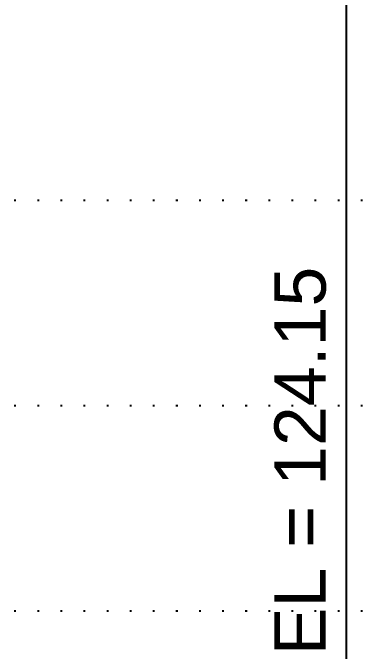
# Model space of a CAD drawing. Header units: millimetres. Extents: x -1499 to 6658, y -12483 to -6008.
# Drawn here: x 1176.67 to 1196.85, y -11359.43 to -11322.1 of the extents above; entities that cross this region are included whole.
import ezdxf

# ---------------------------------------------------------------- set-up
doc = ezdxf.new("R2010")
doc.units = ezdxf.units.MM
doc.linetypes.add('A-DOTLN01H', pattern=[0.125, 0, -0.125])
for name, color, linetype in [('CR-GRID', 56, 'A-DOTLN01H'), ('수직그리드', 1, 'Continuous'), ('일반제원문자', 3, 'Continuous'), ('일반치수선', 1, 'Continuous')]:
    doc.layers.add(name, color=color, linetype=linetype)
doc.styles.get("Standard").update_dxf_attribs({"font": 'arial.ttf'})

msp = doc.modelspace()

# ---------------------------------------------------------------- linework, layer by layer
at = {"layer": 'CR-GRID', "linetype": 'A-DOTLN01H', "ltscale": 10}
for p, q in [((696.157, -11333.058), (6636.157, -11333.058)), ((696.157, -11345.058), (6636.157, -11345.058)), ((696.157, -11357.058), (6636.157, -11357.058))]:
    msp.add_line(p, q, dxfattribs=at)
at = {"layer": '수직그리드'}
msp.add_line((1196.157, -11220.924), (1196.157, -11873.058), dxfattribs=at)
at = {"layer": '일반치수선'}
msp.add_line((1196.157, -11323.133), (1196.157, -11387.058), dxfattribs=at)
msp.add_line((1196.157, -11323.133), (1196.157, -11387.058), dxfattribs=at)

# ---------------------------------------------------------------- texts
at = {"layer": '일반제원문자'}
msp.add_text('   +0.12   VIP  EL = 124.15', height=3, rotation=90, dxfattribs=at).set_placement((1194.957, -11386.334))
msp.add_text('   +0.12   VIP  EL = 124.15', height=3, rotation=90, dxfattribs=at).set_placement((1194.957, -11386.334))

doc.saveas('drawing.dxf')
